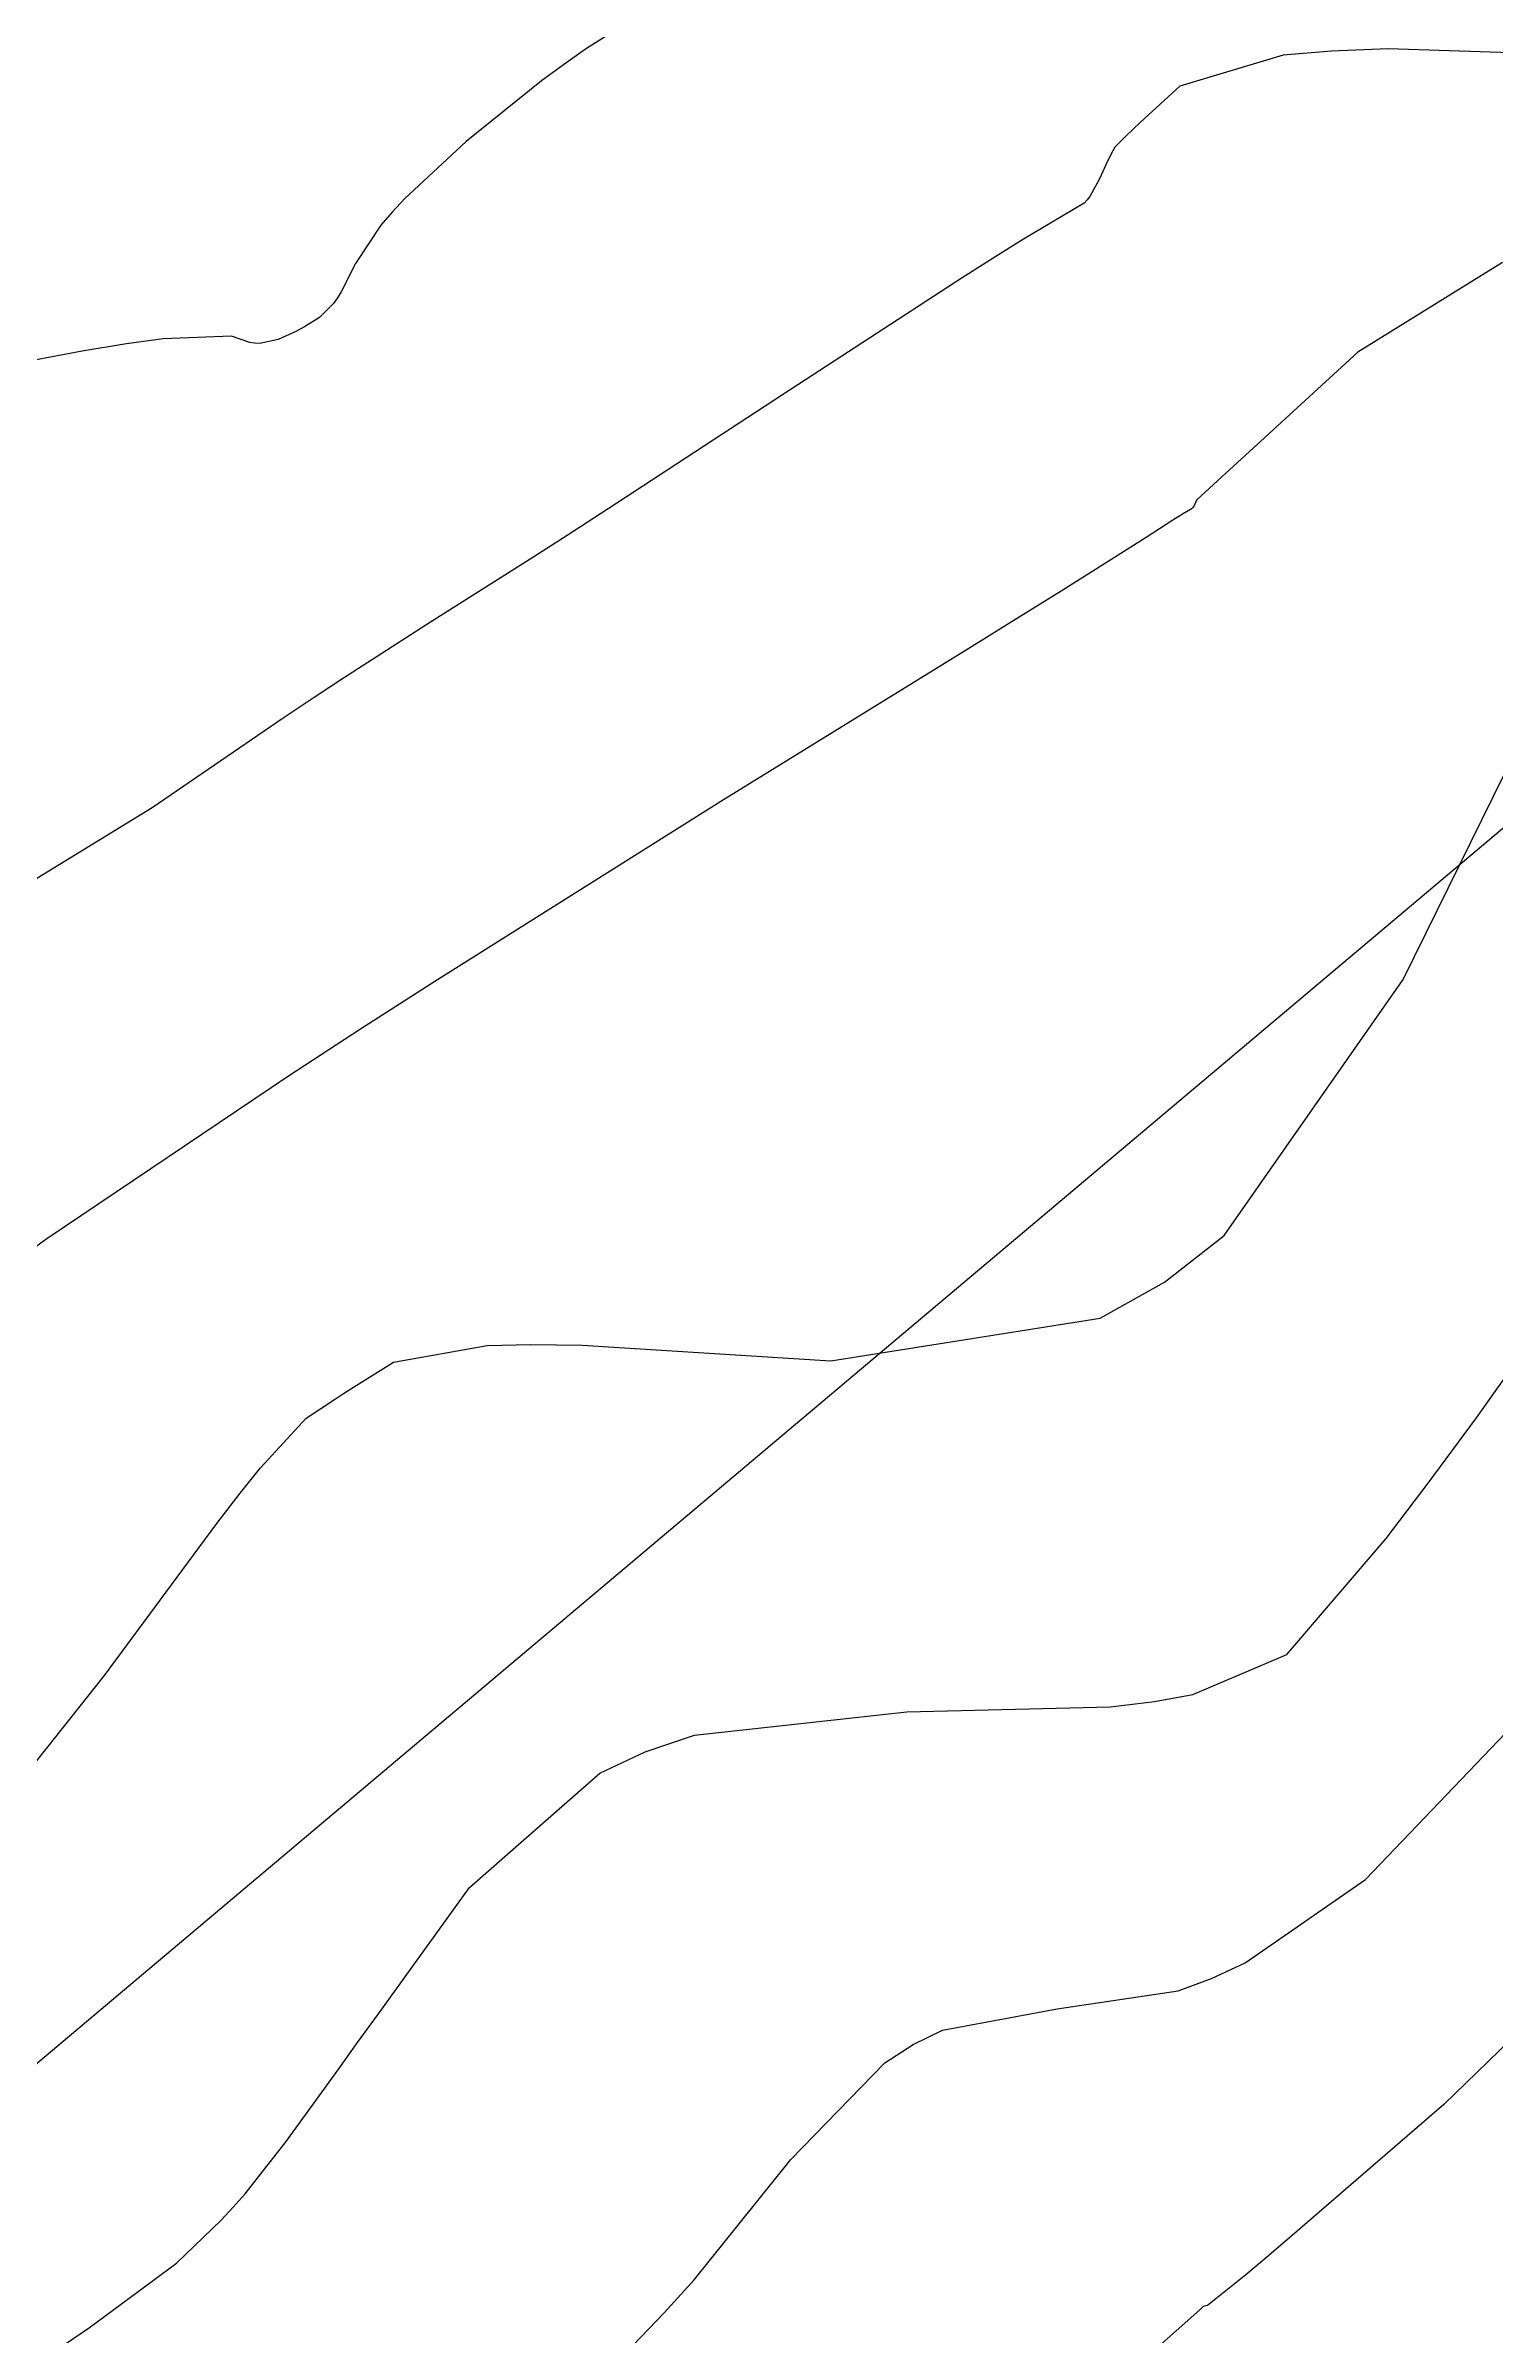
# Model space of a CAD drawing. Header units: metres. Extents: x 837475 to 838479, y 1189012 to 1191015.
# Drawn here: x 837953.3 to 837986.5, y 1190619.5 to 1190671.9 of the extents above; entities that cross this region are included whole.
import ezdxf

# ---------------------------------------------------------------- set-up
doc = ezdxf.new("R2010")
doc.units = ezdxf.units.M
doc.header["$LTSCALE"] = 0.3
for name, color, linetype in [('COTAS 10', 1, 'Continuous'), ('COTAS INT', 252, 'Continuous'), ('VIA2', 121, 'Continuous')]:
    doc.layers.add(name, color=color, linetype=linetype)
doc.styles.get("Standard").update_dxf_attribs({"font": 'simplex.shx'})
doc.dimstyles.get("Standard").update_dxf_attribs({"dimtxt": 0.18, "dimasz": 0.18, "dimexe": 0.18, "dimexo": 0.0625, "dimgap": 0.09, "dimtad": 0, "dimtih": 1, "dimtoh": 1, "dimdec": 4, "dimzin": 0, "dimdsep": 46, "dimtxsty": 'Standard', "dimcen": 0.09, "dimadec": 0, "dimazin": 0, "dimtfac": 1, "dimtdec": 4, "dimtofl": 0, "dimtmove": 0, "dimatfit": 3, "dimfxl": 1, "dimtolj": 1, "dimtzin": 0, "dimarcsym": 0})

# ---------------------------------------------------------------- blocks, each defined once
blk = doc.blocks.new('*D11')
at = {"layer": 'Defpoints', "color": 0, "transparency": 16777216}
for p in [(838417.909, 1190732.507), (837798.033, 1190660.17), (838416.861, 1190652.103)]:
    blk.add_point(p, dxfattribs=at)
at = {"layer": 'VIA2', "color": 0, "lineweight": -2, "transparency": 16777216}
for p, q in [((837798.034, 1190660.232), (837799.083, 1190740.754)), ((837799.261, 1190740.572), (838107.805, 1190736.55)), ((838417.729, 1190732.51), (838109.185, 1190736.532)), ((838416.862, 1190652.165), (838417.911, 1190732.687))]:
    blk.add_line(p, q, dxfattribs=at)
at = {"layer": 'VIA2', "color": 0, "transparency": 16777216}
for points in [[(837799.261, 1190740.602), (837799.261, 1190740.542), (837799.081, 1190740.574)], [(838417.729, 1190732.54), (838417.729, 1190732.48), (838417.909, 1190732.507)]]:
    blk.add_solid(points, dxfattribs=at)
at = {"layer": 'VIA2', "color": 0, "transparency": 16777216, "insert": (838108.495, 1190736.541), "char_height": 0.18, "attachment_point": 5}
blk.add_mtext('\\A1;618.8807', dxfattribs=at)

msp = doc.modelspace()

# ---------------------------------------------------------------- linework, layer by layer
at = {"layer": 'COTAS 10'}
msp.add_lwpolyline([(837953.444, 1190619.101), (837954.329, 1190619.703), (837956.32, 1190621.17), (837957.343, 1190622.155), (837957.617, 1190622.452), (837957.887, 1190622.76), (837958.83, 1190623.957), (837960.03, 1190625.618), (837960.463, 1190626.217), (837960.94, 1190626.877), (837963.024, 1190629.763), (837965.998, 1190632.374), (837967.036, 1190632.861), (837968.167, 1190633.245), (837973.024, 1190633.777), (837977.68, 1190633.894), (837978.684, 1190634.017), (837979.564, 1190634.178), (837981.713, 1190635.088), (837983.986, 1190637.743), (837984.945, 1190639.006), (837986.047, 1190640.498), (837991.215, 1190647.789)], dxfattribs=at)
at = {"layer": 'COTAS INT'}
for points in [[(837967.576, 1190673.005), (837965.674, 1190671.792), (837965.168, 1190671.436), (837964.67, 1190671.071), (837962.947, 1190669.684), (837961.544, 1190668.377), (837961.249, 1190668.064), (837960.994, 1190667.771), (837960.41, 1190666.89), (837960.089, 1190666.248), (837960, 1190666.106), (837959.911, 1190665.98), (837959.591, 1190665.657), (837959.251, 1190665.447), (837959.15, 1190665.392), (837959.046, 1190665.339), (837958.646, 1190665.159), (837958.228, 1190665.067), (837958.112, 1190665.069), (837957.996, 1190665.084), (837957.578, 1190665.235), (837956.014, 1190665.174), (837955.176, 1190665.054), (837954.161, 1190664.89), (837949.033, 1190663.924)], [(837990.335, 1190671.592), (837984.032, 1190671.799), (837982.735, 1190671.752), (837981.631, 1190671.659), (837979.265, 1190670.949), (837978.368, 1190670.122), (837978.191, 1190669.957), (837978.046, 1190669.819), (837977.781, 1190669.552), (837977.69, 1190669.388), (837977.654, 1190669.315), (837977.614, 1190669.231), (837977.43, 1190668.828), (837977.208, 1190668.428), (837977.144, 1190668.346), (837977.078, 1190668.276), (837976.831, 1190668.126), (837975.686, 1190667.453), (837975.055, 1190667.054), (837974.287, 1190666.563), (837970.379, 1190664.018), (837966.194, 1190661.286), (837965.253, 1190660.677), (837964.405, 1190660.131), (837962.126, 1190658.689), (837960.137, 1190657.414), (837959.472, 1190656.973), (837958.757, 1190656.495), (837955.762, 1190654.45), (837952.209, 1190652.279)], [(837986.645, 1190666.914), (837983.337, 1190664.866), (837981.023, 1190662.749), (837980.58, 1190662.344), (837980.224, 1190662.017), (837979.654, 1190661.491), (837979.639, 1190661.466), (837979.634, 1190661.454), (837979.627, 1190661.441), (837979.599, 1190661.378), (837979.564, 1190661.316), (837979.554, 1190661.303), (837979.544, 1190661.292), (837979.505, 1190661.269), (837979.327, 1190661.164), (837979.228, 1190661.101), (837979.108, 1190661.025), (837978.498, 1190660.627), (837976.551, 1190659.403), (837975.588, 1190658.804), (837974.441, 1190658.094), (837968.771, 1190654.59), (837962.228, 1190650.479), (837960.531, 1190649.385), (837958.884, 1190648.311), (837953.353, 1190644.59), (837948.951, 1190641.401)], [(837951.409, 1190630.512), (837954.675, 1190634.613), (837957.241, 1190638.081), (837957.779, 1190638.776), (837958.241, 1190639.356), (837959.288, 1190640.492), (837959.933, 1190640.923), (837960.143, 1190641.059), (837960.366, 1190641.201), (837961.283, 1190641.775), (837963.428, 1190642.157), (837964.425, 1190642.179), (837965.597, 1190642.164), (837971.283, 1190641.807), (837977.443, 1190642.781), (837978.913, 1190643.606), (837980.281, 1190644.671), (837984.37, 1190650.523), (837987.475, 1190656.815)], [(838000, 1190643.074), (837999.651, 1190642.548), (837998.767, 1190641.23), (837995.3, 1190636.166), (837991.528, 1190631.199), (837990.451, 1190629.941), (837989.359, 1190628.734), (837985.3, 1190624.8), (837981.946, 1190621.904), (837981.299, 1190621.351), (837980.775, 1190620.907), (837979.897, 1190620.204), (837979.821, 1190620.189), (837979.801, 1190620.18), (837979.782, 1190620.168), (837979.719, 1190620.103), (837978.166, 1190618.73)], [(837966.757, 1190619.287), (837967.473, 1190620.037), (837968.158, 1190620.79), (837970.366, 1190623.54), (837972.518, 1190625.755), (837973.167, 1190626.172), (837973.839, 1190626.503), (837976.46, 1190626.99), (837979.227, 1190627.401), (837979.992, 1190627.684), (837980.755, 1190628.041), (837983.507, 1190629.944), (837986.711, 1190633.294)]]:
    msp.add_lwpolyline(points, dxfattribs=at)
at = {"layer": 'VIA2'}
msp.add_line((838057.01998, 1190713.25349), (837900.83494, 1190581.69286), dxfattribs=at)

# ---------------------------------------------------------------- dimensions: what is measured, and where the dimension line sits
dim = msp.add_aligned_dim(p1=(837798.03286, 1190660.16958), p2=(838416.861, 1190652.103), distance=80.41115, dimstyle='Standard', dxfattribs=at)
dim.commit()
dim.dimension.update_dxf_attribs({"geometry": '*D11', "text_midpoint": (838108.49502, 1190736.54061)})

doc.saveas('drawing.dxf')
